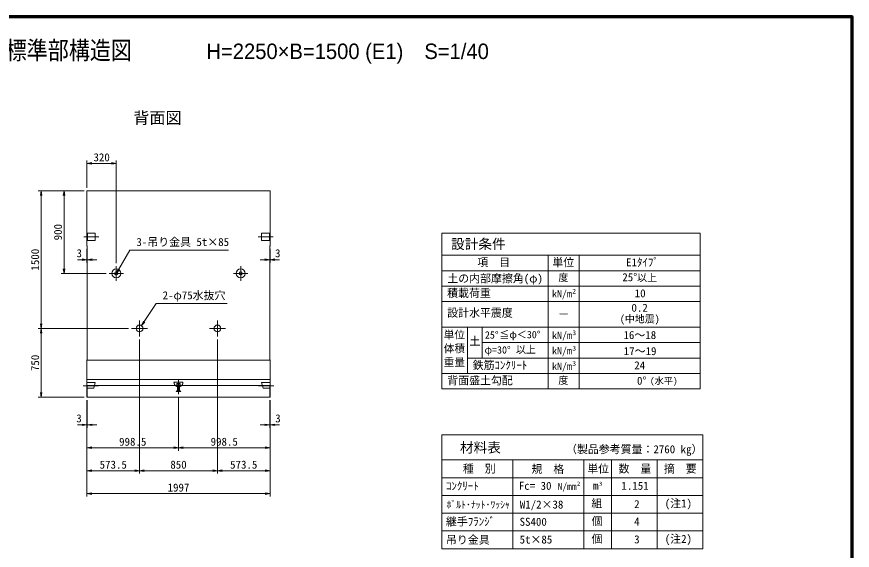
# Model space of a CAD drawing. Units: millimetres at full size, sheet at 1:40. Extents: x 108088 to 123888, y 10657 to 21690.
# Drawn here: x 114771 to 123888, y 15874 to 21690 of the extents above; entities that cross this region are included whole.
import ezdxf
from ezdxf.enums import TextEntityAlignment as Align

# ---------------------------------------------------------------- set-up
doc = ezdxf.new("R2010")
doc.units = ezdxf.units.MM
doc.header["$LTSCALE"] = 40
doc.linetypes.add('CHAIN', pattern=[18.5, 12, -1.5, 3.5, -1.5])
doc.linetypes.add('DASHED', pattern=[7.5, 6, -1.5])
for name, color, linetype, lineweight in [('01図枠', 1, 'Continuous', 70), ('中心', 6, 'CHAIN', 9), ('外形線', 7, 'Continuous', 13), ('寸法', 2, 'Continuous', 9), ('細線', 4, 'Continuous', 9), ('連結部', 4, 'Continuous', 13)]:
    doc.layers.add(name, color=color, linetype=linetype, lineweight=lineweight)
doc.layers.add('文字', color=7, linetype='Continuous')
doc.styles.add('ＭＳ ゴシック', font='')
doc.styles.add('ＭＳ Ｐゴシック', font='')
doc.styles.get('ＭＳ ゴシック').set_extended_font_data('MS Gothic')
doc.styles.get('ＭＳ Ｐゴシック').set_extended_font_data('MS PGothic')

# ---------------------------------------------------------------- blocks, each defined once
blk = doc.blocks.new('open_arrow')
at = {"color": 0, "linetype": 'Continuous', "lineweight": -2}
blk.add_lwpolyline([(7.5, 1.25), (0, 0), (7.5, -1.25)], dxfattribs=at)

msp = doc.modelspace()

# ---------------------------------------------------------------- linework, layer by layer
at = {"layer": '01図枠'}
msp.add_lwpolyline([(108087.54, 10809.99), (123887.54, 10809.99), (123887.54, 21689.99), (108087.54, 21689.99)], close=True, dxfattribs=at)
at = {"layer": '中心'}
for p, q in [((115668.49, 19291.75), (115503.49, 19291.75)), ((117403.49, 19291.75), (117568.49, 19291.75)), ((115857.49, 18970.75), (115857.49, 18812.75)), ((117214.49, 18970.75), (117214.49, 18812.75)), ((115936.49, 18891.75), (115778.49, 18891.75)), ((117135.49, 18891.75), (117293.49, 18891.75)), ((116110.99, 18204.25), (116110.99, 18379.25)), ((116960.99, 18204.25), (116960.99, 18379.25)), ((116023.49, 18291.75), (116198.49, 18291.75)), ((116873.49, 18291.75), (117048.49, 18291.75)), ((116535.99, 17735.87), (116535.99, 17575.87)), ((115662.49, 17667.87), (115497.49, 17667.87)), ((117409.49, 17667.87), (117574.49, 17667.87))]:
    msp.add_line(p, q, dxfattribs=at)
at = {"layer": '外形線'}
for p, q in [((115537.49, 19791.75), (115537.49, 19191.75)), ((115537.49, 19791.75), (117534.49, 19791.75)), ((117534.49, 19791.75), (117534.49, 19191.75)), ((115540.49, 19188.75), (115537.49, 19191.75)), ((115540.49, 19188.75), (115540.49, 17949.75)), ((117531.49, 19188.75), (117534.49, 19191.75)), ((117531.49, 19188.75), (117531.49, 17949.75)), ((115540.49, 17949.75), (115537.49, 17946.75)), ((115537.49, 17946.75), (115537.49, 17541.75)), ((117531.49, 17949.75), (117534.49, 17946.75)), ((117534.49, 17946.75), (117534.49, 17541.75)), ((115537.49, 17670.57), (117534.49, 17670.57)), ((115537.49, 17541.75), (117534.49, 17541.75))]:
    msp.add_line(p, q, dxfattribs=at)
for centre in [(116110.99, 18291.75), (116960.99, 18291.75)]:
    msp.add_circle(centre, 37.5, dxfattribs=at)
at = {"layer": '寸法'}
for p, q in [((115537.49, 19823.75), (115537.49, 20123.75)), ((115857.49, 20091.75), (115537.49, 20091.75)), ((115857.49, 19002.75), (115857.49, 20123.75)), ((115505.49, 19791.75), (115005.49, 19791.75)), ((115037.49, 18291.75), (115037.49, 19791.75)), ((115505.49, 19791.75), (115255.49, 19791.75)), ((115287.49, 19791.75), (115287.49, 18891.75)), ((115537.49, 19159.75), (115537.49, 19008.61)), ((115540.49, 19156.75), (115540.49, 19008.61)), ((117531.49, 19156.75), (117531.49, 19008.61)), ((117534.49, 19159.75), (117534.49, 19008.61)), ((115433.49, 19040.61), (115644.49, 19040.61)), ((117638.49, 19040.61), (117427.49, 19040.61)), ((115746.49, 18891.75), (115255.49, 18891.75)), ((115991.49, 18291.75), (115005.49, 18291.75)), ((115991.49, 18291.75), (115005.49, 18291.75)), ((115037.49, 17541.75), (115037.49, 18291.75)), ((116110.99, 18172.25), (116110.99, 16709.75)), ((116110.99, 18172.25), (116110.99, 16709.75)), ((116960.99, 18172.25), (116960.99, 16709.75)), ((116960.99, 18172.25), (116960.99, 16709.75)), ((115505.49, 17541.75), (115005.49, 17541.75)), ((115537.49, 17509.75), (115537.49, 16459.75)), ((115537.49, 17509.75), (115537.49, 16709.75)), ((115537.49, 17509.75), (115537.49, 16959.75)), ((115537.49, 17509.75), (115537.49, 17209.75)), ((115540.49, 17509.75), (115540.49, 17209.75)), ((116535.99, 17543.87), (116535.99, 16959.75)), ((116535.99, 17543.87), (116535.99, 16959.75)), ((117531.49, 17509.75), (117531.49, 17209.75)), ((117534.49, 17509.75), (117534.49, 16459.75)), ((117534.49, 17509.75), (117534.49, 16709.75)), ((117534.49, 17509.75), (117534.49, 16959.75)), ((117534.49, 17509.75), (117534.49, 17209.75)), ((115433.49, 17241.75), (115644.49, 17241.75)), ((117638.49, 17241.75), (117427.49, 17241.75)), ((115537.49, 16991.75), (116535.99, 16991.75)), ((116535.99, 16991.75), (117534.49, 16991.75)), ((115537.49, 16741.75), (116110.99, 16741.75)), ((116110.99, 16741.75), (116960.99, 16741.75)), ((116960.99, 16741.75), (117534.49, 16741.75)), ((115537.49, 16491.75), (117534.49, 16491.75))]:
    msp.add_line(p, q, dxfattribs=at)
at = {"layer": '寸法', "color": 3}
for p, q in [((119408.66, 17802.01), (119408.66, 19329.39)), ((119408.66, 19329.39), (122228.66, 19329.39)), ((122228.66, 17634.01), (122228.66, 19329.39)), ((119408.66, 17634.01), (119408.66, 19090.01)), ((119408.66, 19090.01), (122228.66, 19090.01)), ((120568.66, 17634.01), (120568.66, 19090.01)), ((120908.66, 17634.01), (120908.66, 19090.01)), ((119408.66, 18922.01), (122228.66, 18922.01)), ((119408.66, 18754.01), (122228.66, 18754.01)), ((119408.66, 18586.01), (122228.66, 18586.01)), ((119408.66, 18306.01), (122228.66, 18306.01)), ((119688.66, 17802.01), (119688.66, 18306.01)), ((119848.66, 17970.01), (119848.66, 18306.01)), ((119848.66, 18138.01), (122228.66, 18138.01)), ((119688.66, 17970.01), (122228.66, 17970.01)), ((119408.66, 17802.01), (122228.66, 17802.01)), ((119408.66, 17634.01), (122228.66, 17634.01)), ((119408.66, 15891.75), (119408.66, 17134.01)), ((119408.66, 17134.01), (122258.66, 17134.01)), ((122258.66, 15891.75), (122258.66, 17134.01)), ((119408.66, 16858.63), (122258.66, 16858.63)), ((120183.66, 15891.75), (120183.66, 16858.63)), ((120958.66, 15891.75), (120958.66, 16858.63)), ((121258.66, 15891.75), (121258.66, 16858.63)), ((121258.66, 16085.13), (121258.66, 16858.63)), ((121758.66, 15891.75), (121758.66, 16858.63)), ((119408.66, 16665.26), (122258.66, 16665.26)), ((119408.66, 16471.88), (122258.66, 16471.88)), ((119408.66, 16278.51), (122258.66, 16278.51)), ((119408.66, 16085.13), (122258.66, 16085.13)), ((119408.66, 15891.75), (122258.66, 15891.75))]:
    msp.add_line(p, q, dxfattribs=at)
at = {"layer": '寸法', "color": 3, "linetype": 'DASHED'}
for p, q in [((116486.94, 17705.87), (116585.04, 17705.87)), ((116517.99, 17690.87), (116553.99, 17690.87)), ((116517.99, 17678.87), (116517.99, 17690.87)), ((116553.99, 17690.87), (116553.99, 17678.87)), ((116510.94, 17605.87), (116525.94, 17617.53)), ((116560.96, 17605.87), (116510.94, 17605.87)), ((116553.99, 17678.87), (116517.99, 17678.87)), ((116525.94, 17678.87), (116525.94, 17617.53)), ((116525.94, 17617.53), (116545.96, 17617.53)), ((116545.96, 17678.87), (116545.96, 17617.53)), ((116545.96, 17617.53), (116560.96, 17605.87))]:
    msp.add_line(p, q, dxfattribs=at)
at = {"layer": '寸法'}
for points in [[(115857.49, 18891.75), (115883.68, 18936.67), (116004.91, 19144.55), (117080.97, 19144.55)], [(116131.68, 18323.02), (116160.38, 18366.39), (116290.74, 18563.41), (117068.39, 18563.41)]]:
    msp.add_lwpolyline(points, dxfattribs=at)
at = {"layer": '寸法', "color": 3}
for centre in [(115857.49, 18891.75), (117214.49, 18891.75)]:
    msp.add_circle(centre, 18, dxfattribs=at)
at = {"layer": '寸法', "color": 3, "linetype": 'DASHED'}
msp.add_arc((116535.99, 17705.87), 49.05, 180, 0, dxfattribs=at)
at = {"layer": '細線'}
for p, q in [((115543.49, 19251.75), (115543.49, 19331.75)), ((115628.49, 19331.75), (115543.49, 19331.75)), ((115628.49, 19251.75), (115628.49, 19331.75)), ((117443.49, 19251.75), (117443.49, 19331.75)), ((117443.49, 19331.75), (117528.49, 19331.75)), ((117528.49, 19251.75), (117528.49, 19331.75)), ((115628.49, 19251.75), (115543.49, 19251.75)), ((117443.49, 19251.75), (117528.49, 19251.75)), ((115537.49, 17946.75), (117534.49, 17946.75)), ((115537.49, 17735.01), (117534.49, 17735.01)), ((115540.49, 17541.75), (115540.49, 17670.57)), ((117531.49, 17541.75), (117531.49, 17670.57))]:
    msp.add_line(p, q, dxfattribs=at)
at = {"layer": '細線', "linetype": 'DASHED'}
for p, q in [((115537.49, 17642.87), (115537.49, 17702.87)), ((115537.49, 17702.87), (115628.49, 17702.87)), ((115613.49, 17642.87), (115628.49, 17702.87)), ((117458.49, 17642.87), (117443.49, 17702.87)), ((117534.49, 17702.87), (117443.49, 17702.87)), ((117534.49, 17642.87), (117534.49, 17702.87)), ((115537.49, 17642.87), (115613.49, 17642.87)), ((117534.49, 17642.87), (117458.49, 17642.87))]:
    msp.add_line(p, q, dxfattribs=at)
at = {"layer": '連結部', "color": 3}
for centre in [(115857.49, 18891.75), (117214.49, 18891.75)]:
    msp.add_circle(centre, 49, dxfattribs=at)

# ---------------------------------------------------------------- block references
at = {"layer": '寸法', "xscale": 6.93, "yscale": 6.93}
for p in [(115537.49, 20091.75), (115540.49, 19040.61), (117534.49, 19040.61), (115540.49, 17241.75), (117534.49, 17241.75), (115537.49, 16991.75), (116535.99, 16991.75), (115537.49, 16741.75), (116110.99, 16741.75), (116960.99, 16741.75), (115537.49, 16491.75)]:
    msp.add_blockref('open_arrow', p, dxfattribs=at)
for p, rotation in [((115857.49, 20091.75), 180), ((115037.49, 19791.75), 270), ((115287.49, 19791.75), 270), ((115537.49, 19040.61), 180), ((117531.49, 19040.61), 180), ((115287.49, 18891.75), 90), ((115857.49, 18891.75), 59.8), ((115037.49, 18291.75), 90), ((116131.68, 18323.02), 56.5), ((115037.49, 18291.75), 270), ((115037.49, 17541.75), 90), ((115537.49, 17241.75), 180), ((117531.49, 17241.75), 180), ((116535.99, 16991.75), 180), ((117534.49, 16991.75), 180), ((116110.99, 16741.75), 180), ((116960.99, 16741.75), 180), ((117534.49, 16741.75), 180), ((117534.49, 16491.75), 180)]:
    msp.add_blockref('open_arrow', p, dxfattribs=dict(at, rotation=rotation))

# ---------------------------------------------------------------- texts
at = {"layer": '寸法', "style": 'ＭＳ ゴシック'}
for s, p in [('320', (115697.49, 20157.75)), ('3', (115453.1, 19112.05)), ('3', (117618.87, 19112.05)), ('3', (115450.64, 17312.18)), ('3', (117621.34, 17312.18)), ('998.5', (116036.74, 17057.75)), ('998.5', (117035.24, 17057.75)), ('573.5', (115824.24, 16807.75)), ('850', (116535.99, 16807.75)), ('573.5', (117247.74, 16807.75)), ('1997', (116535.99, 16557.75))]:
    msp.add_text(s, height=87.35, dxfattribs=at).set_placement(p, align=Align.MIDDLE_CENTER)
for s, p in [('900', (115221.49, 19341.75)), ('1500', (114971.49, 19041.75)), ('750', (114971.49, 17916.75))]:
    msp.add_text(s, height=87.35, rotation=90, dxfattribs=at).set_placement(p, align=Align.MIDDLE_CENTER)
for s, p in [('3-吊り金具 5t×85', (116076.91, 19164.55)), ('2-φ75水抜穴', (116362.74, 18583.41))]:
    msp.add_text(s, height=87.35, dxfattribs=at).set_placement(p, align=Align.BOTTOM_LEFT)
at = {"layer": '寸法', "color": 3, "style": 'ＭＳ ゴシック'}
for s, height, p in [('設計条件', 109.2, (119509.63, 19125.26)), ('項\u3000目', 87.35, (119796.05, 18943.25)), ('単位', 87.35, (120615.25, 18943.25)), ('E1ﾀｲﾌﾟ', 87.35, (121419.33, 18943.25)), ('土の内部摩擦角(φ)', 87.35, (119468.98, 18767.38)), ('度', 79.75, (120680.45, 18782.32)), ('25°', 87.35, (121378.49, 18780.87)), ('以上', 79.75, (121539.48, 18782.32)), ('積載荷重', 87.35, (119467.08, 18607.38)), ('kN/m', 79.75, (120611.51, 18606.57)), ('2', 52.22, (120832.66, 18657.04)), ('10', 87.35, (121513.81, 18605.41)), ('設計水平震度', 87.35, (119467.94, 18393.07)), ('0.2', 87.35, (121478.04, 18448.02)), ('ー', 79.75, (120683.44, 18383.04)), ('(中地震)', 79.75, (121351.88, 18331.99)), ('25°', 79.75, (119879.42, 18157.73)), ('≦φ＜30°', 79.75, (120037.12, 18161.75)), ('kN/m', 79.75, (120611.94, 18153)), ('3', 52.22, (120833.08, 18203.47)), ('16～18', 87.35, (121390.87, 18150.62)), ('土', 87.35, (119710.97, 18083.43)), ('φ=30°', 79.75, (119874.93, 17994.63)), ('以上', 79.75, (120218.56, 17998.32)), ('kN/m', 79.75, (120611.94, 17985)), ('3', 52.22, (120833.08, 18035.47)), ('17～19', 87.35, (121394.24, 17975.31)), ('鉄筋ｺﾝｸﾘｰﾄ', 87.35, (119745.68, 17821.93)), ('kN/m', 79.75, (120611.94, 17817)), ('3', 52.22, (120833.08, 17867.47)), ('24', 87.35, (121509.14, 17820.46)), ('背面盛土勾配', 87.35, (119468.66, 17655.25)), ('度', 79.75, (120680.45, 17662.32)), ('0°', 87.35, (121538.56, 17652.27)), ('(水平)', 72.16, (121680.89, 17663.78)), ('材料表', 109.2, (119607.53, 16906.76)), ('種\u3000別', 87.35, (119638.94, 16693.92)), ('規\u3000格', 87.35, (120387.09, 16689.78)), ('単位', 87.35, (120996.29, 16692.98)), ('数\u3000量', 87.35, (121336.69, 16693.72)), ('摘\u3000要', 87.35, (121831.68, 16693.33)), ('ｺﾝｸﾘｰﾄ', 87.35, (119454.31, 16504.77)), ('Fc= 30', 87.35, (120249.08, 16507.19)), ('N/mm', 75.95, (120672.83, 16509.37)), ('2', 43.67, (120884.39, 16566.61)), ('m', 87.35, (121059.24, 16508.35)), ('3', 43.67, (121124.63, 16565.06)), ('ﾎﾞﾙﾄ･ﾅｯﾄ･ﾜｯｼｬ', 75.95, (119460.14, 16309.96)), ('W1/2×38', 87.35, (120259.85, 16303.28)), ('組', 87.35, (121041.34, 16314.97)), ('(注1)', 87.35, (121841.34, 16314.97)), ('継手ﾌﾗﾝｼﾞ', 87.35, (119454.09, 16116.71)), ('SS400', 87.35, (120257.64, 16115.17)), ('個 ', 87.35, (121042.67, 16121.6)), ('個 ', 87.35, (121042.67, 15928.22)), ('(注2)', 87.35, (121841.34, 15928.22)), ('吊り金具', 87.35, (119454.09, 15918.01)), ('5t×85', 87.35, (120257.64, 15921.79))]:
    msp.add_text(s, height=height, dxfattribs=at).set_placement(p, align=Align.BOTTOM_LEFT)
for s, p in [('単位', (119429.8, 18266.42)), ('体積', (119429.8, 18116.78)), ('重量', (119429.8, 17967.14))]:
    msp.add_text(s, height=85.24, dxfattribs=at).set_placement(p, align=Align.TOP_LEFT)
for s, p in [('（製品参考質量：2760 kg）', (122252.61, 16905.65)), ('1.151', (121665.9, 16507.67)), ('2', (121567.37, 16307.95)), ('4', (121567.11, 16116.95)), ('3', (121567.11, 15923.57))]:
    msp.add_text(s, height=87.35, dxfattribs=at).set_placement(p, align=Align.BOTTOM_RIGHT)
at = {"layer": '文字', "style": 'ＭＳ Ｐゴシック', "width": 0.85}
msp.add_text(' KLウォール3型（Eタイプ）標準部構造図\u3000\u3000\u3000\u3000\u3000\u3000\u3000\u3000\u3000\u3000\u3000\u3000\u3000\u3000 \u3000\u3000\u3000\u3000', height=197.9, dxfattribs=at).set_placement((115987.54, 21165.77), align=Align.BOTTOM_CENTER)
at = {"layer": '文字', "style": 'ＭＳ Ｐゴシック'}
msp.add_text('H=2250×B=1500 (E1)\u3000S=1/40', height=168.3, dxfattribs=at).set_placement((116840.59, 21178.44), align=Align.BOTTOM_LEFT)
msp.add_text(' 背面図 ', height=128.7, dxfattribs=at).set_placement((116306.21, 20485.14), align=Align.BOTTOM_CENTER)

doc.saveas('drawing.dxf')
